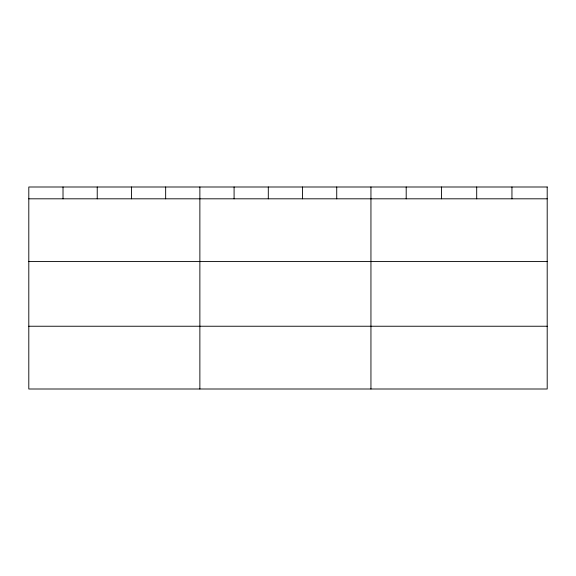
<?xml version="1.0" encoding="UTF-8"?>
<svg xmlns="http://www.w3.org/2000/svg" width="576" height="576" viewBox="0 0 576 576"><rect width="100%" height="100%" fill="white"/><g stroke="black" fill="none" stroke-linecap="round" stroke-linejoin="round"><path stroke-width="0.86" d="M28.8 198.814L547.2 198.814M28.8 261.576L547.2 261.576M28.8 326.239L547.2 326.239M511.949 186.998L511.949 198.814M476.698 186.998L476.698 198.814M441.446 186.998L441.446 198.814M406.195 186.998L406.195 198.814M370.944 186.998L370.944 389.002M336.73 186.998L336.73 198.814M302.515 186.998L302.515 198.814M268.301 186.998L268.301 198.814M234.086 186.998L234.086 198.814M199.872 186.998L199.872 389.002M165.658 186.998L165.658 198.814M131.443 186.998L131.443 198.814M97.229 186.998L97.229 198.814M63.014 186.998L63.014 198.814M547.2 186.998L28.8 186.998L28.8 389.002L547.2 389.002L547.2 186.998"/></g></svg>
